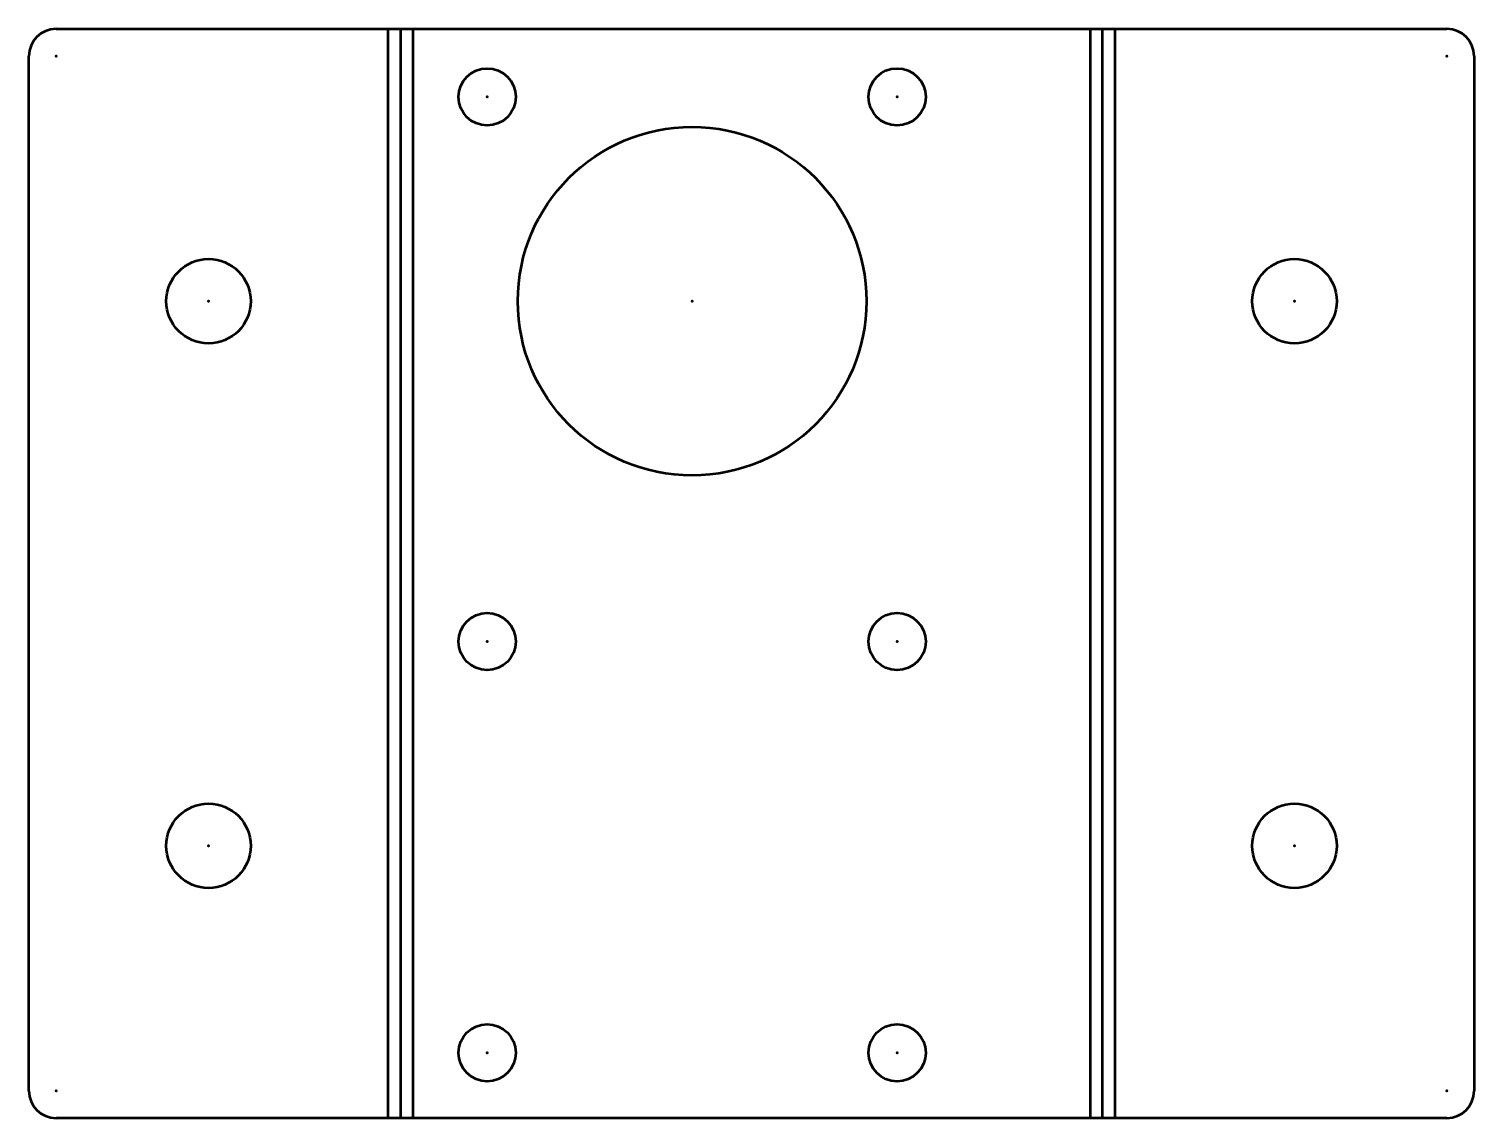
# Model space of a CAD drawing. Header units: millimetres. Extents: x -39.9 to 13.2, y -40 to 0.
import ezdxf

# ---------------------------------------------------------------- set-up
doc = ezdxf.new("R2010")
doc.units = ezdxf.units.MM
for name, color, linetype, lineweight in [('IV_ARC_CENTERS', 7, 'Continuous', 50), ('IV_BEND_DOWN', 7, 'Continuous', 50), ('IV_INTERIOR_PROFILES', 7, 'Continuous', 50), ('IV_OUTER_PROFILE', 7, 'Continuous', 50), ('IV_TANGENT', 7, 'Continuous', 50)]:
    doc.layers.add(name, color=color, linetype=linetype, lineweight=lineweight)

msp = doc.modelspace()

# ---------------------------------------------------------------- linework, layer by layer
at = {"layer": 'IV_ARC_CENTERS'}
for p in [(-38.869, -1), (12.19, -1), (-23.044, -2.5), (-7.994, -2.5), (-33.274, -10), (-15.519, -10), (6.595, -10), (-23.044, -22.5), (-7.994, -22.5), (-33.274, -30), (6.595, -30), (-23.044, -37.6), (-7.994, -37.6), (-38.869, -39), (12.19, -39)]:
    msp.add_point(p, dxfattribs=at)
at = {"layer": 'IV_BEND_DOWN'}
for p, q in [((-26.229, 0), (-26.229, -40)), ((-0.45, -40), (-0.45, 0))]:
    msp.add_line(p, q, dxfattribs=at)
at = {"layer": 'IV_INTERIOR_PROFILES'}
for centre, radius in [((-23.044, -2.5), 1.05), ((-7.994, -2.5), 1.05), ((-15.519, -10), 6.4), ((-33.274, -10), 1.55), ((6.595, -10), 1.55), ((-23.044, -22.5), 1.05), ((-7.994, -22.5), 1.05), ((-33.274, -30), 1.55), ((6.595, -30), 1.55), ((-23.044, -37.6), 1.05), ((-7.994, -37.6), 1.05)]:
    msp.add_circle(centre, radius, dxfattribs=at)
at = {"layer": 'IV_OUTER_PROFILE'}
for p, q in [((-38.869, 0), (12.19, 0)), ((-39.869, -39), (-39.869, -1)), ((13.19, -1), (13.19, -39)), ((12.19, -40), (-38.869, -40))]:
    msp.add_line(p, q, dxfattribs=at)
for centre, start, end in [((-38.869, -1), 90, 180), ((12.19, -1), 0, 90), ((-38.869, -39), 180, 270), ((12.19, -39), 270, 0)]:
    msp.add_arc(centre, 1, start, end, dxfattribs=at)
at = {"layer": 'IV_TANGENT'}
for p, q in [((-26.679, -40), (-26.679, 0)), ((-25.779, 0), (-25.779, -40)), ((-0.899, -40), (-0.899, 0)), ((0, 0), (0, -40))]:
    msp.add_line(p, q, dxfattribs=at)

doc.saveas('drawing.dxf')
